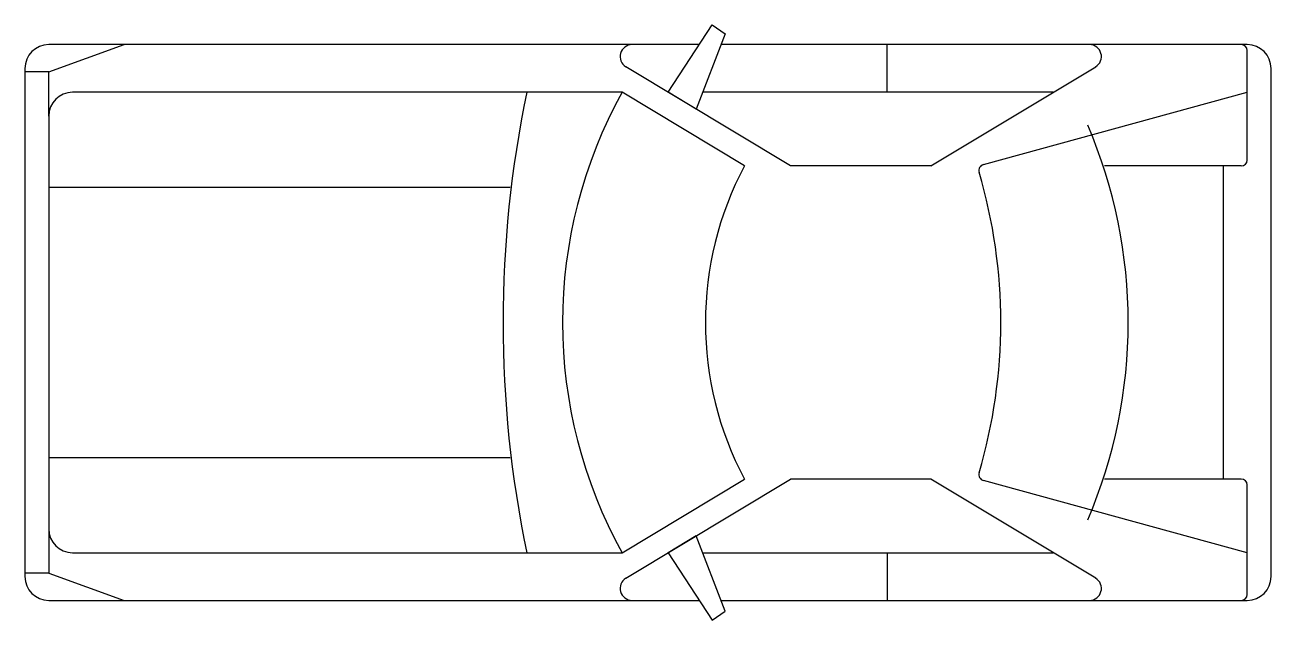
# Model space of a CAD drawing. Extents: x 857 to 4782, y 23914 to 25788.
import ezdxf

# ---------------------------------------------------------------- set-up
doc = ezdxf.new("R2010")
doc.units = 0
doc.header["$LTSCALE"] = 100
doc.header["$MEASUREMENT"] = 0
doc.layers.add('LX-CAR', color=6, linetype='CONTINUOUS')

msp = doc.modelspace()

# ---------------------------------------------------------------- linework, layer by layer
at = {"layer": 'LX-CAR'}
for p, q in [((2883.2, 25575.9), (3021.4, 25788)), ((3062.8, 25759.6), (2971.6, 25522.7)), ((3021.4, 25788), (3062.8, 25759.6)), ((2769, 25725.9), (931.8, 25725.9)), ((931.8, 25640.2), (1168.9, 25725.9)), ((2980.9, 25725.9), (2769, 25725.9)), ((4210.3, 25725.9), (3049.8, 25725.9)), ((3573.3, 25575.9), (3573.3, 25725.9)), ((4707.2, 25725.9), (4210.3, 25725.9)), ((4707.2, 25362.6), (4707.2, 25707.2)), ((856.8, 25650.9), (856.8, 24050.9)), ((931.8, 25640.2), (856.8, 25640.2)), ((931.8, 25500.9), (931.8, 25640.2)), ((3268.7, 25343.8), (2749.7, 25656.3)), ((3710.6, 25343.8), (4229.7, 25656.3)), ((4782.2, 24050.9), (4782.2, 25650.9)), ((2737.8, 25575.9), (1006.8, 25575.9)), ((3123.3, 25343.8), (2737.8, 25575.9)), ((2971.6, 25522.7), (2883.2, 25575.9)), ((4096.2, 25575.9), (2992.1, 25575.9)), ((3876.6, 25348.1), (4707.2, 25575.9)), ((931.8, 25500.9), (931.8, 24200.9)), ((3710.6, 25343.8), (3268.7, 25343.8)), ((4688.4, 25343.8), (4257.2, 25343.8)), ((4632.2, 24358), (4632.2, 25343.8)), ((2385.8, 25275.9), (931.8, 25275.9)), ((931.8, 24425.9), (2385.8, 24425.9)), ((2737.8, 24125.9), (3123.3, 24358)), ((2749.7, 24045.5), (3268.7, 24358)), ((3710.6, 24358), (3268.7, 24358)), ((4229.7, 24045.5), (3710.6, 24358)), ((4707.2, 24125.9), (3876.6, 24353.7)), ((4688.4, 24358), (4257.2, 24358)), ((4707.2, 23994.7), (4707.2, 24339.2)), ((931.8, 24200.9), (931.8, 24061.7)), ((2971.6, 24179.1), (2883.2, 24125.9)), ((3062.8, 23942.2), (2971.6, 24179.1)), ((1006.8, 24125.9), (2737.8, 24125.9)), ((2883.2, 24125.9), (3021.4, 23913.8)), ((2992.1, 24125.9), (4096.2, 24125.9)), ((3573.3, 24125.9), (3573.3, 23975.9)), ((931.8, 24061.7), (856.8, 24061.7)), ((931.8, 24061.7), (1168.9, 23975.9)), ((931.8, 23975.9), (2769, 23975.9)), ((2769, 23975.9), (2980.9, 23975.9)), ((3049.8, 23975.9), (4210.3, 23975.9)), ((4210.3, 23975.9), (4707.2, 23975.9)), ((3021.4, 23913.8), (3062.8, 23942.2))]:
    msp.add_line(p, q, dxfattribs=at)
for centre, radius, start, end in [((931.8, 25650.9), 75, 90, 180), ((2769, 25688.4), 37.5, 90, 238.9518), ((4210.3, 25688.4), 37.5, 301.0482, 90), ((4688.4, 25707.2), 18.8, 0, 90), ((4707.2, 25650.9), 75, 0, 90), ((1006.8, 25500.9), 75, 90, 180), ((5904.5, 24850.9), 3541.7, 168.1877, 191.8123), ((4045.7, 24850.9), 1495.4, 150.9997, 209.0003), ((2752.8, 24850.9), 1579.4, 336.8329, 23.1671), ((4688.4, 25362.6), 18.8, 270, 0), ((4049.2, 24850.9), 1048.9, 151.9706, 208.0294), ((3880.4, 25329.7), 18.8, 101.6568, 198.3238), ((2257.2, 24850.9), 1673.6, 343.5855, 16.4145), ((3880.4, 24372.1), 18.8, 161.6762, 258.3432), ((4688.4, 24339.2), 18.8, 0, 90), ((1006.8, 24200.9), 75, 180, 270), ((931.8, 24050.9), 75, 180, 270), ((2769, 24013.4), 37.5, 121.0482, 270), ((4210.3, 24013.4), 37.5, 270, 58.9518), ((4707.2, 24050.9), 75, 270, 0), ((4688.4, 23994.7), 18.8, 270, 0)]:
    msp.add_arc(centre, radius, start, end, dxfattribs=at)

doc.saveas('drawing.dxf')
